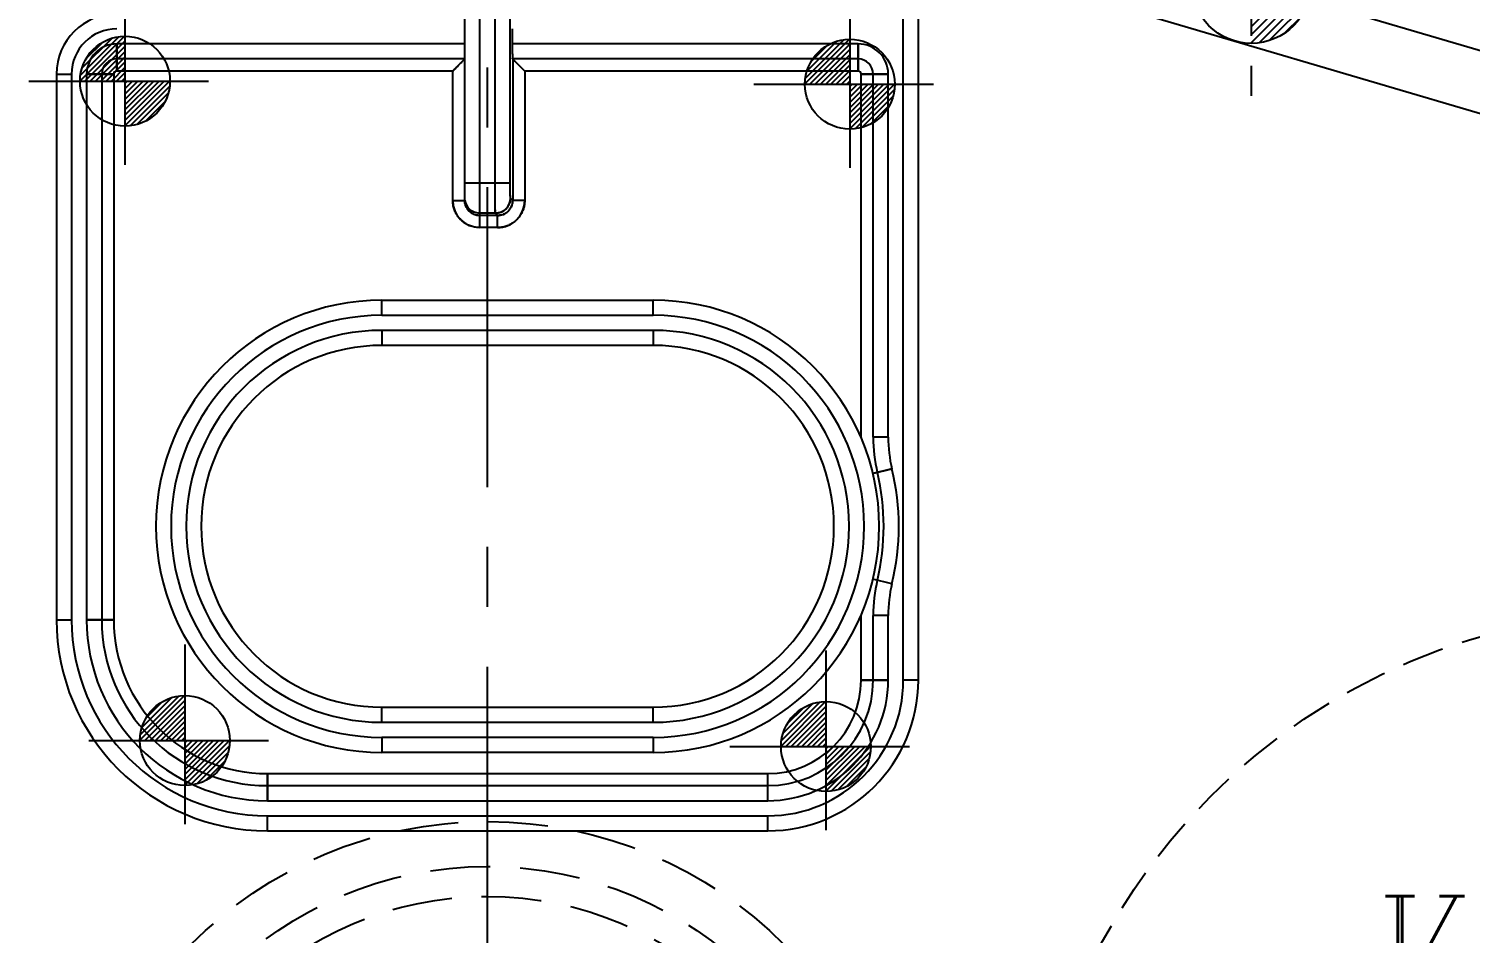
# Model space of a CAD drawing. Header units: millimetres. Extents: x 27275 to 28529, y -21406 to -20519.
# Drawn here: x 27840.96 to 27889.07, y -20766.01 to -20735.84 of the extents above; entities that cross this region are included whole.
import ezdxf

# ---------------------------------------------------------------- set-up
doc = ezdxf.new("R2010")
doc.units = ezdxf.units.MM
doc.header["$LTSCALE"] = 8
for name, pattern in [('CENTER', [2, 1.25, -0.25, 0.25, -0.25]), ('CENTER2', [1.125, 0.75, -0.125, 0.125, -0.125]), ('HIDDEN', [0.375, 0.25, -0.125])]:
    doc.linetypes.add(name, pattern=pattern)
for name, color, linetype in [('Cav-cor', 30, 'Continuous'), ('CL', 1, 'Continuous'), ('PIN', 5, 'Continuous'), ('PRODUCT', 1, 'Continuous'), ('SP', 3, 'Continuous')]:
    doc.layers.add(name, color=color, linetype=linetype)
doc.styles.add('ROMANC', font='RomanC.ttf', dxfattribs={"width": 0.8, "height": 7})
doc.styles.get("Standard").update_dxf_attribs({"font": 'txt.shx', "width": 0.8, "bigfont": 'chineset.shx'})

# ---------------------------------------------------------------- blocks, each defined once
blk = doc.blocks.new('20160826.181820')
at = {"layer": 'SP', "linetype": 'CENTER'}
for p, q in [((0, -11.375), (0, 17.375)), ((-14.375, 3), (14.375, 3))]:
    blk.add_line(p, q, dxfattribs=at)
at = {"layer": 'SP', "linetype": 'HIDDEN'}
for radius in [14, 12.5, 11.5]:
    blk.add_circle((0, 3), radius, dxfattribs=at)
at = {"layer": 'SP'}
for s, p in [('S', (-4.547, 4.663)), ('P', (3.24, -2.327))]:
    blk.add_text(s, height=3.426, dxfattribs=at).set_placement(p)
at = {"layer": 'SP', "color": 6, "insert": (-1.062, -4.37), "char_height": 2.7344, "attachment_point": 5}
blk.add_mtext('Ø25.00', dxfattribs=at)

msp = doc.modelspace()

# ---------------------------------------------------------------- hatches: boundary and pattern name
at = {"layer": 'PIN', "linetype": 'Continuous'}
h = msp.add_hatch(dxfattribs=at)
h.set_pattern_fill('ANSI31', color=141, scale=1.5, angle=270, style=0)
h.set_pattern_definition([(225, (28087.04762, -20720.08185), (-0.13258252, 0.13258252), [])])
h.paths.add_polyline_path([(27881.766, -20734.322), (27879.766, -20734.322, -0.414214), (27881.766, -20732.322)])
h.paths.add_polyline_path([(27881.766, -20736.322), (27881.766, -20734.322), (27883.766, -20734.322, -0.414214)])
h = msp.add_hatch(dxfattribs=at)
h.set_pattern_fill('ANSI31', color=3, angle=270, style=0)
h.set_pattern_definition([(225, (57162.49186, 166.62411), (-0.08838834765, 0.08838834765), [])])
h.paths.add_polyline_path([(27844.166, -20737.586), (27842.666, -20737.586, -0.414214), (27844.166, -20736.086)])
h.paths.add_polyline_path([(27844.166, -20739.086), (27844.166, -20737.586), (27845.666, -20737.586, -0.414214)])
h = msp.add_hatch(dxfattribs=at)
h.set_pattern_fill('ANSI31', color=3, angle=270, style=0)
h.set_pattern_definition([(225, (57186.69186, 166.52411), (-0.08838834765, 0.08838834765), [])])
h.paths.add_polyline_path([(27868.366, -20737.686), (27866.866, -20737.686, -0.414214), (27868.366, -20736.186)])
h.paths.add_polyline_path([(27868.366, -20739.186), (27868.366, -20737.686), (27869.866, -20737.686, -0.414214)])
h = msp.add_hatch(dxfattribs=at)
h.set_pattern_fill('ANSI31', color=3, angle=270, style=0)
h.set_pattern_definition([(225, (57164.49186, 144.62411), (-0.08838834765, 0.08838834765), [])])
h.paths.add_polyline_path([(27846.166, -20759.586), (27844.666, -20759.586, -0.414214), (27846.166, -20758.086)])
h.paths.add_polyline_path([(27846.166, -20761.086), (27846.166, -20759.586), (27847.666, -20759.586, -0.414214)])
h = msp.add_hatch(dxfattribs=at)
h.set_pattern_fill('ANSI31', color=3, angle=270, style=0)
h.set_pattern_definition([(225, (57185.89186, 144.42411), (-0.08838834765, 0.08838834765), [])])
h.paths.add_polyline_path([(27867.566, -20759.786), (27866.066, -20759.786, -0.414214), (27867.566, -20758.286)])
h.paths.add_polyline_path([(27867.566, -20761.286), (27867.566, -20759.786), (27869.066, -20759.786, -0.414214)])

# ---------------------------------------------------------------- linework, layer by layer
at = {"color": 8, "linetype": 'HIDDEN', "ltscale": 0.7}
msp.add_circle((27895.266, -20776.286), 21, dxfattribs=at)
at = {"layer": 'Cav-cor', "color": 241}
for p, q in [((27870.148, -20757.568), (27870.148, -20714.008)), ((27856.011, -20742.468), (27856.011, -20722.101)), ((27855.508, -20741.563), (27855.508, -20722.767)), ((27870.651, -20757.568), (27870.651, -20723.914)), ((27856.522, -20740.986), (27856.522, -20727.909)), ((27857.025, -20740.986), (27857.025, -20727.909)), ((27895.266, -20738.299), (27874.856, -20732.286)), ((27874.29, -20734.204), (27892.766, -20739.648)), ((27857.094, -20735.838), (27857.094, -20736.341)), ((27843.892, -20737.246), (27843.892, -20736.341)), ((27855.508, -20736.341), (27843.892, -20736.341)), ((27868.639, -20736.341), (27857.094, -20736.341)), ((27868.639, -20737.246), (27868.639, -20736.341)), ((27855.508, -20736.844), (27843.892, -20736.844)), ((27855.105, -20737.246), (27855.508, -20736.844)), ((27857.108, -20736.844), (27857.108, -20741.563)), ((27868.639, -20736.844), (27857.108, -20736.844)), ((27841.88, -20737.347), (27841.88, -20755.556)), ((27841.88, -20737.347), (27842.383, -20737.347)), ((27842.383, -20737.347), (27842.383, -20755.556)), ((27842.886, -20737.347), (27842.886, -20755.556)), ((27842.886, -20737.347), (27843.791, -20737.347)), ((27843.389, -20737.347), (27843.389, -20755.556)), ((27843.791, -20737.347), (27843.791, -20755.556)), ((27855.105, -20737.246), (27843.892, -20737.246)), ((27855.105, -20741.563), (27855.105, -20737.246)), ((27857.51, -20737.246), (27857.51, -20741.563)), ((27868.639, -20737.246), (27857.51, -20737.246)), ((27868.74, -20749.48), (27868.74, -20737.347)), ((27868.74, -20737.347), (27869.645, -20737.347)), ((27869.142, -20749.464), (27869.142, -20737.347)), ((27869.645, -20749.464), (27869.645, -20737.347)), ((27857.025, -20740.986), (27855.508, -20740.986)), ((27855.105, -20741.563), (27855.508, -20741.563)), ((27857.108, -20741.563), (27857.034, -20741.489)), ((27857.51, -20741.563), (27857.108, -20741.563)), ((27856.531, -20741.992), (27856.011, -20741.992)), ((27856.605, -20742.066), (27856.011, -20742.066)), ((27856.605, -20742.066), (27856.531, -20741.992)), ((27856.605, -20742.468), (27856.605, -20742.066)), ((27856.605, -20742.468), (27856.011, -20742.468)), ((27852.745, -20745.395), (27852.745, -20744.892)), ((27852.745, -20744.892), (27861.799, -20744.892)), ((27861.799, -20745.395), (27861.799, -20744.892)), ((27852.745, -20745.395), (27861.799, -20745.395)), ((27852.745, -20745.898), (27852.745, -20746.401)), ((27861.799, -20745.898), (27852.745, -20745.898)), ((27861.799, -20745.898), (27861.799, -20746.401)), ((27861.799, -20746.401), (27852.745, -20746.401)), ((27869.645, -20749.464), (27869.142, -20749.464)), ((27869.135, -20750.674), (27869.771, -20750.522)), ((27869.771, -20754.352), (27869.135, -20754.2)), ((27841.88, -20755.556), (27842.383, -20755.556)), ((27842.886, -20755.556), (27843.791, -20755.556)), ((27868.74, -20757.568), (27868.74, -20755.394)), ((27869.142, -20757.568), (27869.142, -20755.41)), ((27869.645, -20755.41), (27869.142, -20755.41)), ((27869.645, -20757.568), (27869.645, -20755.41)), ((27868.74, -20757.568), (27869.645, -20757.568)), ((27870.651, -20757.568), (27870.148, -20757.568)), ((27852.745, -20758.976), (27852.745, -20758.473)), ((27852.745, -20758.473), (27861.799, -20758.473)), ((27861.799, -20758.976), (27861.799, -20758.473)), ((27852.745, -20758.976), (27861.799, -20758.976)), ((27852.745, -20759.479), (27852.745, -20759.982)), ((27861.799, -20759.479), (27852.745, -20759.479)), ((27861.799, -20759.479), (27861.799, -20759.982)), ((27861.799, -20759.982), (27852.745, -20759.982)), ((27848.922, -20761.592), (27848.922, -20760.686)), ((27848.922, -20760.686), (27865.621, -20760.686)), ((27848.922, -20761.089), (27865.621, -20761.089)), ((27865.621, -20761.592), (27865.621, -20760.686)), ((27848.922, -20761.592), (27865.621, -20761.592)), ((27848.922, -20762.598), (27848.922, -20762.095)), ((27848.922, -20762.095), (27865.621, -20762.095)), ((27865.621, -20762.598), (27865.621, -20762.095)), ((27848.922, -20762.598), (27865.621, -20762.598))]:
    msp.add_line(p, q, dxfattribs=at)
for centre, radius, start, end in [((27843.892, -20737.347), 2.012, 90, 180), ((27843.892, -20737.347), 1.509, 90, 180), ((27843.892, -20737.347), 1.006, 90, 180), ((27868.639, -20737.347), 1.006, 0, 90), ((27843.892, -20737.347), 0.503, 90, 180), ((27868.639, -20737.347), 0.503, 0, 90), ((27843.892, -20737.347), 0.101, 90, 180), ((27868.639, -20737.347), 0.101, 0, 90), ((27856.011, -20741.563), 0.905, 179.9956, 269.9951), ((27856.011, -20741.563), 0.503, 179.9879, 269.9878), ((27856.01, -20741.489), 0.502, 188.2461, 225.0174), ((27856.531, -20741.489), 0.503, 270.0209, 359.9791), ((27856.605, -20741.563), 0.905, 269.9968, 0.0032), ((27856.605, -20741.563), 0.503, 269.977, 0.023), ((27852.745, -20752.437), 7.545, 90, 270), ((27861.799, -20752.437), 7.545, 270, 90), ((27852.745, -20752.437), 7.042, 90, 270), ((27861.799, -20752.437), 7.042, 270, 90), ((27852.745, -20752.437), 6.539, 90, 270), ((27861.799, -20752.437), 6.539, 270, 90), ((27852.745, -20752.437), 6.036, 90, 270), ((27861.799, -20752.437), 6.036, 270, 90), ((27874.172, -20749.464), 5.03, 180, 193.5093), ((27874.172, -20749.464), 4.527, 180, 193.5093), ((27861.799, -20752.437), 8.199, 346.4907, 13.5093), ((27861.799, -20752.437), 7.696, 346.4907, 13.5093), ((27874.172, -20755.41), 5.03, 166.4907, 180), ((27874.172, -20755.41), 4.527, 166.4907, 180), ((27848.922, -20755.556), 7.042, 180, 270), ((27848.922, -20755.556), 6.539, 180, 270), ((27848.922, -20755.556), 6.036, 180, 270), ((27848.922, -20755.556), 5.533, 180, 270), ((27848.922, -20755.556), 5.131, 180, 270), ((27865.621, -20757.568), 5.03, 270, 0), ((27865.621, -20757.568), 4.527, 270, 0), ((27865.621, -20757.568), 4.024, 270, 0), ((27865.621, -20757.568), 3.521, 270, 0), ((27865.621, -20757.568), 3.119, 270, 0)]:
    msp.add_arc(centre, radius, start, end, dxfattribs=at)
msp.add_ellipse((27857.103, -20736.341), major_axis=(0, 0.503), ratio=0.017455, start_param=-4.712389, end_param=-3.141593, dxfattribs=at)
for points, knots in [([(27857.51, -20737.246), (27857.488, -20737.224), (27857.444, -20737.18), (27857.378, -20737.114), (27857.315, -20737.051), (27857.255, -20736.991), (27857.209, -20736.945), (27857.175, -20736.911), (27857.154, -20736.89), (27857.136, -20736.872), (27857.124, -20736.859), (27857.116, -20736.852), (27857.112, -20736.848), (27857.11, -20736.846), (27857.109, -20736.844), (27857.108, -20736.844)], [0, 0, 0, 0, 0.166335, 0.330406, 0.489218, 0.639267, 0.775058, 0.835308, 0.888634, 0.933555, 0.968417, 0.981456, 0.99123, 0.997487, 1, 1, 1, 1]), ([(27856.531, -20741.992), (27856.53, -20741.99), (27856.53, -20741.982), (27856.529, -20741.967), (27856.529, -20741.941), (27856.528, -20741.907), (27856.527, -20741.865), (27856.526, -20741.792), (27856.525, -20741.682), (27856.524, -20741.532), (27856.523, -20741.362), (27856.523, -20741.178), (27856.522, -20741.051), (27856.522, -20740.986)], [0, 0, 0, 0, 0.006458, 0.022224, 0.047196, 0.081151, 0.123743, 0.174607, 0.299109, 0.449982, 0.621464, 0.807185, 1, 1, 1, 1]), ([(27857.034, -20741.489), (27857.033, -20741.488), (27857.033, -20741.484), (27857.032, -20741.476), (27857.031, -20741.464), (27857.031, -20741.447), (27857.03, -20741.425), (27857.029, -20741.389), (27857.028, -20741.334), (27857.027, -20741.259), (27857.026, -20741.174), (27857.025, -20741.082), (27857.025, -20741.018), (27857.025, -20740.986)], [0, 0, 0, 0, 0.00662, 0.022445, 0.047445, 0.081413, 0.124008, 0.174866, 0.29934, 0.450166, 0.621591, 0.807249, 1, 1, 1, 1])]:
    msp.add_open_spline(points, degree=3, knots=knots, dxfattribs=at)
for points in [[(27855.818, -20741.954), (27855.758, -20741.929), (27855.701, -20741.891), (27855.655, -20741.845)], [(27856.011, -20741.992), (27855.945, -20741.992), (27855.879, -20741.979), (27855.818, -20741.954)]]:
    msp.add_open_spline(points, degree=3, dxfattribs=at)
at = {"layer": 'CL', "color": 6, "linetype": 'CENTER'}
msp.add_line((27856.266, -20767.125), (27856.266, -20653.5), dxfattribs=at)
at = {"layer": 'PIN', "color": 141, "linetype": 'CENTER2'}
msp.add_line((27881.766, -20730.076), (27881.766, -20738.567), dxfattribs=at)
at = {"layer": 'PIN', "color": 3, "linetype": 'CENTER2'}
for p, q in [((27844.166, -20734.376), (27844.166, -20740.796)), ((27868.366, -20734.476), (27868.366, -20740.896)), ((27840.956, -20737.586), (27847.376, -20737.586)), ((27865.156, -20737.686), (27871.576, -20737.686)), ((27846.166, -20756.376), (27846.166, -20762.796)), ((27867.566, -20756.576), (27867.566, -20762.996)), ((27842.956, -20759.586), (27849.376, -20759.586)), ((27864.356, -20759.786), (27870.776, -20759.786))]:
    msp.add_line(p, q, dxfattribs=at)
at = {"layer": 'PIN', "color": 141, "linetype": 'Continuous'}
msp.add_circle((27881.766, -20734.322), 2, dxfattribs=at)
at = {"layer": 'PIN', "color": 3, "linetype": 'Continuous'}
for centre in [(27844.166, -20737.586), (27868.366, -20737.686), (27846.166, -20759.586), (27867.566, -20759.786)]:
    msp.add_circle(centre, 1.5, dxfattribs=at)
at = {"layer": 'PRODUCT'}
for p, q in [((27870.148, -20757.568), (27870.148, -20714.008)), ((27870.651, -20757.568), (27870.651, -20714.541)), ((27856.011, -20742.468), (27856.011, -20722.101)), ((27855.508, -20741.563), (27855.508, -20722.554)), ((27856.522, -20740.986), (27856.522, -20727.909)), ((27857.025, -20740.986), (27857.025, -20727.909)), ((27857.094, -20735.838), (27857.094, -20736.341)), ((27843.892, -20736.341), (27843.892, -20737.246)), ((27855.508, -20736.341), (27843.892, -20736.341)), ((27868.639, -20736.341), (27857.094, -20736.341)), ((27868.639, -20736.341), (27868.639, -20737.246)), ((27855.508, -20736.844), (27843.892, -20736.844)), ((27868.639, -20736.844), (27857.103, -20736.844)), ((27857.108, -20736.844), (27857.108, -20741.563)), ((27841.88, -20737.347), (27841.88, -20755.556)), ((27841.88, -20737.347), (27842.383, -20737.347)), ((27842.383, -20737.347), (27842.383, -20755.556)), ((27842.886, -20737.347), (27842.886, -20755.556)), ((27843.791, -20737.347), (27842.886, -20737.347)), ((27843.389, -20737.347), (27843.389, -20755.556)), ((27843.791, -20737.347), (27843.791, -20755.556)), ((27855.105, -20737.246), (27843.892, -20737.246)), ((27855.105, -20741.563), (27855.105, -20737.246)), ((27857.51, -20737.246), (27857.51, -20741.563)), ((27868.639, -20737.246), (27857.51, -20737.246)), ((27868.74, -20749.48), (27868.74, -20737.347)), ((27869.645, -20737.347), (27868.74, -20737.347)), ((27869.142, -20749.464), (27869.142, -20737.347)), ((27869.645, -20749.464), (27869.645, -20737.347)), ((27857.025, -20740.986), (27855.508, -20740.986)), ((27855.105, -20741.563), (27855.508, -20741.563)), ((27857.108, -20741.563), (27857.034, -20741.489)), ((27857.51, -20741.563), (27857.108, -20741.563)), ((27856.531, -20741.992), (27856.011, -20741.992)), ((27856.605, -20742.066), (27856.011, -20742.066)), ((27856.605, -20742.066), (27856.531, -20741.992)), ((27856.605, -20742.468), (27856.605, -20742.066)), ((27856.605, -20742.468), (27856.011, -20742.468)), ((27852.745, -20745.395), (27852.745, -20744.892)), ((27852.745, -20744.892), (27861.799, -20744.892)), ((27861.799, -20745.395), (27861.799, -20744.892)), ((27852.745, -20745.395), (27861.799, -20745.395)), ((27852.745, -20745.898), (27852.745, -20746.401)), ((27861.799, -20745.898), (27852.745, -20745.898)), ((27861.799, -20745.898), (27861.799, -20746.401)), ((27861.799, -20746.401), (27852.745, -20746.401)), ((27869.645, -20749.464), (27869.142, -20749.464)), ((27869.771, -20750.522), (27869.135, -20750.674)), ((27869.771, -20754.352), (27869.135, -20754.2)), ((27841.88, -20755.556), (27842.383, -20755.556)), ((27843.791, -20755.556), (27842.886, -20755.556)), ((27868.74, -20757.568), (27868.74, -20755.394)), ((27869.142, -20757.568), (27869.142, -20755.41)), ((27869.645, -20755.41), (27869.142, -20755.41)), ((27869.645, -20757.568), (27869.645, -20755.41)), ((27869.645, -20757.568), (27868.74, -20757.568)), ((27870.651, -20757.568), (27870.148, -20757.568)), ((27852.745, -20758.976), (27852.745, -20758.473)), ((27852.745, -20758.473), (27861.799, -20758.473)), ((27861.799, -20758.976), (27861.799, -20758.473)), ((27852.745, -20758.976), (27861.799, -20758.976)), ((27852.745, -20759.479), (27852.745, -20759.982)), ((27861.799, -20759.479), (27852.745, -20759.479)), ((27861.799, -20759.479), (27861.799, -20759.982)), ((27861.799, -20759.982), (27852.745, -20759.982)), ((27848.922, -20760.686), (27848.922, -20761.592)), ((27848.922, -20760.686), (27865.621, -20760.686)), ((27848.922, -20761.089), (27865.621, -20761.089)), ((27865.621, -20761.592), (27865.621, -20760.686)), ((27848.922, -20761.592), (27865.621, -20761.592)), ((27848.922, -20762.598), (27848.922, -20762.095)), ((27848.922, -20762.095), (27865.621, -20762.095)), ((27865.621, -20762.598), (27865.621, -20762.095)), ((27848.922, -20762.598), (27865.621, -20762.598))]:
    msp.add_line(p, q, dxfattribs=at)
for centre, radius, start, end in [((27843.892, -20737.347), 2.012, 90, 180), ((27843.892, -20737.347), 1.509, 90, 180), ((27843.892, -20737.347), 1.006, 90, 180), ((27868.639, -20737.347), 1.006, 0, 90), ((27843.892, -20737.347), 0.503, 90, 180), ((27868.639, -20737.347), 0.503, 0, 90), ((27843.892, -20737.347), 0.101, 90, 180), ((27868.639, -20737.347), 0.101, 0, 90), ((27852.745, -20752.437), 7.545, 90, 270), ((27861.799, -20752.437), 7.545, 270, 90), ((27852.745, -20752.437), 7.042, 90, 270), ((27861.799, -20752.437), 7.042, 270, 90), ((27852.745, -20752.437), 6.539, 90, 270), ((27861.799, -20752.437), 6.539, 270, 90), ((27852.745, -20752.437), 6.036, 90, 270), ((27861.799, -20752.437), 6.036, 270, 90), ((27874.172, -20749.464), 5.03, 180, 193.5093), ((27874.172, -20749.464), 4.527, 180, 193.5093), ((27861.799, -20752.437), 8.199, 346.4907, 13.5093), ((27861.799, -20752.437), 7.696, 346.4907, 13.5093), ((27874.172, -20755.41), 5.03, 166.4907, 180), ((27874.172, -20755.41), 4.527, 166.4907, 180), ((27848.922, -20755.556), 7.042, 180, 270), ((27848.922, -20755.556), 6.539, 180, 270), ((27848.922, -20755.556), 6.036, 180, 270), ((27848.922, -20755.556), 5.533, 180, 270), ((27848.922, -20755.556), 5.131, 180, 270), ((27865.621, -20757.568), 3.521, 270, 0), ((27865.621, -20757.568), 5.03, 270, 0), ((27865.621, -20757.568), 3.119, 270, 0), ((27865.621, -20757.568), 4.024, 270, 0), ((27865.621, -20757.568), 4.527, 270, 0)]:
    msp.add_arc(centre, radius, start, end, dxfattribs=at)
for points, start_tangent, end_tangent in [([(27857.094, -20736.341), (27857.095, -20736.533), (27857.097, -20736.696), (27857.099, -20736.806), (27857.103, -20736.844)], (0, -1), (1, 0)), ([(27855.105, -20737.246), (27855.21, -20737.141), (27855.314, -20737.037), (27855.407, -20736.944), (27855.478, -20736.874), (27855.508, -20736.844)], (0.707107, 0.707107), (0.707107, 0.707107)), ([(27857.51, -20737.246), (27857.405, -20737.141), (27857.302, -20737.038), (27857.21, -20736.946), (27857.139, -20736.875), (27857.108, -20736.844)], (-0.707107, 0.707107), (-1, 0)), ([(27856.531, -20741.992), (27856.529, -20741.957), (27856.527, -20741.852), (27856.525, -20741.68), (27856.523, -20741.459), (27856.523, -20741.217), (27856.522, -20740.986)], (-0.445791, 0.895137), (0, 1)), ([(27857.034, -20741.489), (27857.032, -20741.471), (27857.03, -20741.419), (27857.028, -20741.333), (27857.026, -20741.222), (27857.026, -20741.101), (27857.025, -20740.986)], (-0.706128, 0.708085), (0, 1)), ([(27856.011, -20742.468), (27855.872, -20742.458), (27855.736, -20742.426), (27855.605, -20742.372), (27855.483, -20742.299), (27855.375, -20742.207), (27855.282, -20742.1), (27855.207, -20741.979), (27855.151, -20741.847), (27855.117, -20741.706), (27855.105, -20741.563)], (-1, -0.000015), (-0.000013, 1)), ([(27856.011, -20741.992), (27855.818, -20741.954), (27855.655, -20741.845), (27855.546, -20741.681), (27855.508, -20741.489)], (-1, 0), (0, 1)), ([(27855.533, -20741.72), (27855.514, -20741.643), (27855.508, -20741.563)], (-0.313239, 0.949674), (-0.000008, 1)), ([(27855.785, -20742.013), (27855.718, -20741.972), (27855.657, -20741.921), (27855.606, -20741.861), (27855.564, -20741.794), (27855.533, -20741.72)], (-0.89367, 0.448725), (-0.313239, 0.949674)), ([(27857.034, -20741.489), (27856.996, -20741.681), (27856.887, -20741.844), (27856.723, -20741.954), (27856.531, -20741.992)], (-0.000305, -1), (-1, -0.000305)), ([(27857.51, -20741.563), (27857.5, -20741.702), (27857.468, -20741.838), (27857.414, -20741.969), (27857.341, -20742.091), (27857.25, -20742.199), (27857.142, -20742.292), (27857.021, -20742.367), (27856.889, -20742.423), (27856.749, -20742.457), (27856.605, -20742.468)], (0.000015, -1), (-1, -0.000013)), ([(27857.108, -20741.563), (27857.102, -20741.64), (27857.084, -20741.716), (27857.055, -20741.789), (27857.014, -20741.856), (27856.963, -20741.916), (27856.904, -20741.968), (27856.836, -20742.01), (27856.763, -20742.041), (27856.685, -20742.06), (27856.605, -20742.066)], (0.000253, -1), (-1, 0.000235)), ([(27856.011, -20742.066), (27855.934, -20742.06), (27855.858, -20742.042), (27855.785, -20742.013)], (-1, -0.000009), (-0.89367, 0.448725))]:
    msp.add_spline(points, degree=3, dxfattribs=dict(at, start_tangent=start_tangent, end_tangent=end_tangent))

# ---------------------------------------------------------------- block references
at = {"layer": 'SP'}
msp.add_blockref('20160826.181820', (27856.266, -20779.286), dxfattribs=at)

# ---------------------------------------------------------------- texts
at = {"color": 8, "linetype": 'HIDDEN', "ltscale": 0.7, "style": 'ROMANC', "width": 0.6}
msp.add_text('K', height=5.4, dxfattribs=at).set_placement((27885.964, -20770.182))

doc.saveas('drawing.dxf')
